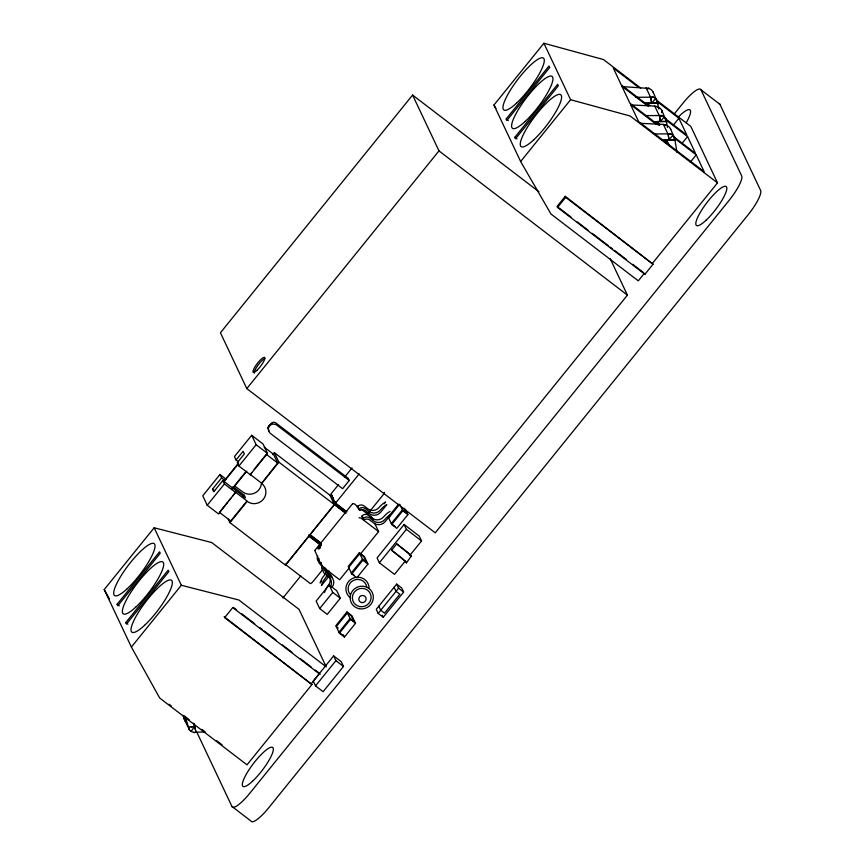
<?xml version="1.0" encoding="UTF-8"?>
<svg xmlns="http://www.w3.org/2000/svg" width="865" height="865" viewBox="0 0 865 865"><rect width="100%" height="100%" fill="white"/><g stroke="black" fill="none" stroke-linecap="round" stroke-linejoin="round"><path stroke-width="1.3" d="M649.777 105.152L644.49 103.065L657.184 103.259L657.151 100.654A8.185 7.666 -49.6 0 0 655.573 98.686A8.185 8.131 -49.9 0 0 653.248 97.194L635.634 97.28M657.865 121.478L665.855 121.597L665.823 119.002A8.185 7.666 -49.6 0 0 664.244 117.034A8.185 8.131 -49.9 0 0 661.92 115.542L645.647 115.596M663.012 139.773L674.527 139.946L674.505 137.351A8.185 7.666 -49.6 0 0 672.916 135.383A8.185 8.131 -49.9 0 0 670.591 133.88L654.318 133.934M657.184 103.259L657.151 100.654L658.806 109.022M665.855 121.597L665.823 119.002L667.488 127.371M674.527 139.946L674.505 137.351L676.96 152.305M661.563 112.526L661.693 110.244L666.839 122.095M268.431 428.38L268.647 431.105L270.042 433.138L342.616 488.693L349.244 480.497L348.227 478.334L275.643 422.78L273.545 422.131L271.437 423.072M321.337 564.326L321.758 566.013L339.653 579.755L348.973 568.24M349.244 480.497L276 424.51L270.853 423.699L267.728 427.98L269.026 430.975M314.795 550.486L321.423 565.418M185.726 718.047L189.143 729.411A8.185 7.926 10.7 0 0 191.143 731.314L194.582 726.546L193.922 723.929M329.954 495.223L334.377 504.587L285.461 565.159L229.928 522.655L228.252 519.108M538.938 191.76L412.594 95.064L220.424 332.766L246.806 388.601L435.246 532.829L627.428 295.127L610.214 258.711M246.806 388.601L438.988 150.888L412.594 95.064M644.89 274.302L557.547 207.449L557.071 206.432L565.223 196.344L653.043 264.214L644.89 274.302L644.403 273.286L638.294 280.855L550.951 214.001L520.633 161.506L493.947 105.043L543.901 43.25L603.478 59.555L640.749 88.089M224.132 616.659L311.951 684.518L247.012 764.844L159.668 697.99L131.383 647.052L104.211 589.573L154.165 527.78L211.709 542.539L299.052 609.382L326.224 666.861L238.881 600.007L181.336 585.259L154.165 527.78M506.187 118.97L549.005 66.01L549.697 67.47L506.879 120.44L506.187 118.97L508.296 120.581M226.165 479.242L219.97 474.496L202.745 495.807L207.211 505.257L218.575 513.961L235.626 492.272L232.382 496.283M236.059 460.007L243.097 451.303L244.341 453.93L237.302 462.634L238.913 466.04L250.277 474.734L267.501 453.422L263.036 443.972L251.683 435.279L234.447 456.59L236.059 460.007L238.124 461.586M117.132 604.267L159.549 551.805L160.241 553.265L117.824 605.727L117.132 604.267L119.24 605.878M232.945 486.606L244.308 495.31L245.541 497.926L222.824 480.54L213.752 491.763L212.509 489.136L221.591 477.913L219.97 474.496M223.354 481.87L238.643 462.959M223.516 482.205L237.951 464.354M268.334 426.823L270.388 424.456L268.647 427.483L267.955 427.375M207.211 505.257L224.435 483.946L222.824 480.54M238.913 466.04L256.148 444.729L251.683 435.279M514.837 137.286L557.666 84.316L558.347 85.786L515.529 138.746L514.837 137.286L516.946 138.897M232.188 488.639L245.779 471.825M232.35 488.974L246.795 471.111M125.793 622.573L168.199 570.121L168.891 571.581L126.485 624.033L125.793 622.573L127.89 624.184M227.517 502.295L219.407 512.318L230.771 521.011L246.979 500.965L235.626 492.272M229.138 500.294L230.76 498.283M250.277 474.734L251.715 472.355M254.148 469.349L266.312 454.309L277.665 463.013L261.641 483.438A11.591 11.213 -25.3 0 1 263.36 499.246A11.591 11.213 -25.3 0 1 247.163 501.343L229.928 522.655M272.756 454.698L274.4 452.676L333.111 497.635M242.654 497.343L244.308 495.31M520.633 161.506L570.597 99.713L543.901 43.25M261.641 483.438L278.865 462.126L274.4 452.676M131.383 647.052L181.336 585.259M557.547 207.449L565.699 197.361L565.223 196.344M338.561 484.573L330.971 493.958L335.404 503.322L345.914 511.377M344.465 477.275L352.055 467.889M332.409 495.299L331.392 496.564L335.469 505.171L344.854 512.361M334.377 504.587L309.908 534.851L321.477 543.707M335.404 503.322L357.321 476.215A4.076 0.93 -52.6 0 0 358.986 473.706M320.407 544.68L309.973 536.7L311 535.446L320.385 542.625M335.469 505.171L336.485 503.917L335.469 501.765M314.946 550.27L352.25 504.122M282.877 598.061L300.717 575.993M674.538 113.607L683.036 103.108A24.48 5.558 -52.6 0 1 700.974 89.809L719.907 104.297L760.616 190.419A24.48 5.558 -52.6 0 1 747.987 214.953L268.82 807.64A24.48 5.558 -52.6 0 1 250.872 820.939L231.939 806.45L196.96 732.46M673.803 124.549L678.906 118.246L656.676 101.227M322.429 569.905L313.238 581.28A4.076 0.93 -52.6 0 1 310.243 583.497L285.007 564.175M367.387 514.307L382.557 495.537A4.076 0.93 -52.6 0 0 384.547 492.336M321.693 581.064L320.158 582.956A20.403 19.733 -25.3 0 1 323.888 575.82A8.163 7.904 -25.3 0 0 325.262 573.506M384.082 503.895L385.606 502.003A20.403 19.733 -25.3 0 0 379.357 507.214A8.163 7.904 -25.3 0 1 367.841 508.815L364.068 505.928A4.898 4.736 -25.3 0 0 357.223 506.814L359.721 510.393A4.898 4.736 -25.3 0 1 365.333 510.61L369.323 513.659A8.163 7.893 -25.3 0 0 380.73 512.188L386.85 504.619A20.403 19.733 -25.3 0 0 380.589 509.831A8.163 7.904 -25.3 0 1 369.074 511.442L365.311 508.544A4.898 4.736 -25.3 0 0 358.467 509.431M682.463 142.855L687.556 136.551L665.326 119.532M329.197 584.945L316.147 601.088L319.693 608.571L327.262 614.377L340.313 598.234L336.766 590.741L329.197 584.945L332.733 592.438L340.313 598.234M356.823 577.798L367.939 564.056L364.403 556.563L359.353 552.703L348.238 566.445L351.774 573.938L355.818 577.031M398.516 504.252L388.201 517.011L391.737 524.504L396.786 528.364L407.902 514.621L405.371 509.269M390.548 514.999L385.195 521.627A8.163 7.893 -25.3 0 1 373.788 523.098L369.798 520.049A4.898 4.736 -25.3 0 0 364.187 519.833L361.689 516.243A4.898 4.736 -25.3 0 1 368.533 515.367L372.307 518.254A8.163 7.904 -25.3 0 0 383.811 516.643A20.403 19.733 -25.3 0 1 390.072 511.431M348.682 567.386L359.797 553.643L363.581 556.541L366.23 562.153L362.446 559.255L351.331 572.998L354.174 575.171M388.644 517.951L398.96 505.192M359.97 554.627L378.6 531.586L374.653 523.239M319.693 608.571L332.733 592.438M351.774 573.938L362.889 560.196L359.353 552.703M391.737 524.504L402.852 510.761L399.76 504.209M690.27 162.22L696.217 154.867L673.986 137.849M409.718 555.568L421.547 540.949L419.244 536.084L404.096 524.493L377.075 557.903L379.378 562.78L394.526 574.371L405.501 560.79M379.378 562.78L406.399 529.358L404.096 524.493M391.596 550.183L396.7 543.88L406.258 551.308A5.709 0.649 39 0 1 411.286 556L406.464 562.866A4.898 0.551 39 0 1 404.712 561.158A5.709 0.649 39 0 0 400.073 557.028L391.596 550.183L393.824 551.978M346.962 611.933L335.847 625.687L339.383 633.169L344.432 637.04L355.547 623.287L352.012 615.804L346.962 611.933L350.498 619.427L355.547 623.287M339.383 633.169L350.498 619.427M333.641 655.875L313.249 681.09L315.52 685.88L323.088 691.686L343.481 666.461L341.221 661.671L333.641 655.875L335.912 660.665L343.481 666.461M311.476 683.501L319.628 673.413L315.368 670.159M652.567 263.198L717.507 182.872L690.811 126.409L655.67 99.497M396.657 584.113L376.264 609.338L378.189 613.415L383.238 617.275L403.631 592.06L401.706 587.973L396.657 584.113L398.581 588.189L403.631 592.06M315.52 685.88L335.912 660.665M378.189 613.415L398.581 588.189M644.901 103.357L651.54 103.173L655.573 98.686M653.583 121.706L660.211 121.511L664.244 117.034M662.255 140.054L668.883 139.86L672.916 135.383M271.913 424.077L268.853 426.348M352.488 503.873L353.904 503.603L358.121 506.814M270.529 424.747L271.167 424.358M204.627 731.995C193.522 732.017 195.187 732.741 193.522 732.287A8.185 7.482 -21.2 0 1 191.143 731.314M651.54 103.173L650.848 97.496L653.248 97.194L650.967 97.745L651.54 103.173L657.065 103.022M659.519 115.845L661.995 115.694L659.519 115.845L660.211 121.511L665.736 121.37M668.191 134.194L670.667 134.043L668.191 134.194L668.883 139.86L674.419 139.719M189.003 727.314L189.219 729.563L188.884 727.065L194.582 726.546L195.868 731.649M359.029 517.713L360.932 518.059L378.6 531.586M646.663 88.641L649.183 88.576A8.185 7.515 -18.1 0 1 651.442 89.949A8.185 7.958 13.5 0 1 653.086 92.047L658.168 103.757M191.165 726.86L194.582 726.546M621.816 86.576L649.107 88.425M630.488 104.925L654.751 106.06L657.854 106.925A8.185 7.515 -18.1 0 1 660.114 108.298A8.185 7.958 13.5 0 1 661.757 110.396M640.511 123.338L663.423 124.409L666.526 125.274A8.185 7.515 -18.1 0 1 668.786 126.636A8.185 7.958 13.5 0 1 670.429 128.734L675.511 140.444M193.598 732.439L194.614 732.655M570.597 99.713L630.163 116.018L717.507 182.872M652.383 97.064L653.324 97.345M661.055 115.402L661.995 115.694M669.726 133.751L670.667 134.043M655.075 121.673L659.725 124.971M663.747 140.022L667.12 141.849L669.283 145.05M648.134 88.068L649.183 88.576M656.805 106.417L657.854 106.925M665.477 124.765L666.526 125.274M361.289 509.236L371.842 517.281L372.966 519.66M638.673 87.451L613.274 68.011L621.232 84.857L648.761 105.919M664.634 118.073L686.864 135.091L678.906 118.246M647.334 105.768L621.924 86.316L629.893 103.162L658.47 125.047M673.294 136.389L695.525 153.408L687.556 136.551M655.984 124.073L630.574 104.622L638.543 121.478L704.175 171.713L696.217 154.867M565.699 197.361L653.043 264.214M559.201 208.065L570.911 217.029M577.301 221.927L587.951 230.079M592.211 233.345L608.192 245.574M610.322 247.195L612.452 248.828M614.582 250.461L626.303 259.424M632.693 264.322L643.344 272.475M438.988 150.888L627.428 295.127M402.852 510.761L407.902 514.621M406.399 529.358L421.547 540.949M395.089 526.471L391.304 523.563L402.409 509.82L406.193 512.718L404.074 508.231M357.223 506.814L358.488 507.777M361.689 516.243L362.943 517.216M264.257 447.194L273.556 454.309L277.665 463.013M336.485 503.917L346.908 511.896M256.148 444.729L267.501 453.422M278.865 462.126L345.946 513.442M362.889 560.196L367.939 564.056M250.104 474.366L261.457 483.059M319.412 544.161L308.892 536.105L287.991 561.958A4.076 0.93 -52.6 0 1 286.055 563.915M234.61 485.946L242.697 491.893A11.591 11.213 -25.3 0 0 261.446 482.432M221.591 477.913L224.684 480.291M224.435 483.946L235.799 492.65M322.137 565.732L320.245 564.283A4.898 4.736 -25.3 0 1 318.936 558.52M212.509 489.136L214.574 490.714M338.183 628.066L336.29 626.617L347.406 612.874L351.19 615.772L353.85 621.384L350.055 618.486L338.95 632.239L342.735 635.137M233.355 607.381L236.545 609.825M241.876 613.901L254.656 623.687M259.976 627.763L262.106 629.396M264.236 631.028L275.957 639.992M282.347 644.879L291.938 652.221M300.458 658.741L311.108 666.893M320.104 674.43L232.761 607.576L224.608 617.664L311.951 684.518M169.108 704.261L171.227 705.883M183.921 715.604L189.219 719.658M201.923 729.379L205.102 731.812M216.737 740.721L222.035 744.776M394.332 552.389L401.155 557.622A5.709 0.649 39 0 1 406.193 562.304L406.464 562.866M396.7 543.88L405.166 550.724A5.709 0.649 39 0 1 409.805 554.854A4.898 0.551 39 0 0 411.556 556.563M188.689 728.773L189.219 729.563M182.958 715.258L185.002 720.653M184.44 719.777L185.067 720.804A8.185 7.72 -51.6 0 0 185.651 721.464M493.947 105.043L495.969 108.536M104.211 589.573L109.358 598.84M700.974 89.809L741.683 175.919A24.48 5.558 -52.6 0 1 729.054 200.453L249.888 793.151A24.48 5.558 -52.6 0 1 231.939 806.45M653.086 92.047L653.421 92.771M670.429 128.734L670.764 129.458M646.068 87.722L650.394 96.858M654.751 106.06L659.065 115.207M663.423 124.409L667.737 133.556M658.265 122.646L659.39 125.025M666.937 140.995L668.623 144.563M358.899 508.652L359.721 510.393M394.105 587.27L396.04 591.346L399.825 594.244L384.525 613.166L380.741 610.258L378.816 606.181M382.276 615.242L383.238 617.275M308.956 534.548L309.973 536.7M343.427 634.899L344.432 637.04M183.65 717.853L187.975 727M674.57 137.492L675.003 138.432M665.899 119.154L666.331 120.094M657.227 100.805L657.66 101.746M661.693 110.244L662.093 111.109M193.706 723.216L195.977 731.887M668.31 134.443L668.883 139.86M659.638 116.094L660.211 121.511M665.499 140.108L665.758 142.79M656.827 121.76L657.086 124.452M648.155 103.411L648.404 106.103M678.074 117.305A24.48 5.558 -52.6 0 1 689.881 109.844A24.48 5.558 -52.6 0 1 686.205 122.754M718.707 103.486A24.48 5.558 -52.6 0 1 719.907 104.297M320.364 547.686A2.444 0.551 -52.6 0 1 319.964 548.15M319.563 548.551A2.444 0.551 -52.6 0 1 319.207 548.853M318.547 548.799A2.444 0.551 -52.6 0 1 319.639 546.81A2.444 0.551 -52.6 0 1 321.293 545.199M254.288 373.15A9.418 2.141 -52.6 0 1 257.662 365.668A9.418 2.141 -52.6 0 1 264.755 358.488M325.521 568.597A8.163 7.904 -25.3 0 1 325.618 572.295M325.727 568.975A8.163 7.904 -25.3 0 1 326.992 572.435M326.862 574.922A8.163 7.904 -25.3 0 1 325.132 578.436A20.403 19.733 -25.3 0 0 321.402 585.583L327.511 578.015A8.163 7.893 -25.3 0 0 328.786 575.83M319.012 561.666A4.898 4.736 -25.3 0 1 317.693 555.892M329.035 570.922A8.163 7.893 -25.3 0 1 329.143 574.63M321.607 563.158A4.898 4.736 -25.3 0 1 321.056 562.358M324.624 592.395A20.403 19.733 -25.3 0 1 328.354 585.248A8.163 7.904 -25.3 0 0 329.554 576.869M322.699 570.359A4.898 4.736 -25.3 0 1 322.158 565.332M324.829 569.97A4.898 4.736 -25.3 0 0 325.532 570.64L329.522 573.69A8.163 7.893 -25.3 0 1 332.257 577.734M331.976 587.454A8.163 7.893 -25.3 0 0 330.765 576.317L326.775 573.257A4.898 4.736 -25.3 0 1 325.24 568.002M330.408 586.697A8.163 7.904 -25.3 0 0 328.484 576.609L324.71 573.722A4.898 4.736 -25.3 0 1 323.975 567.04M389.564 515.129A20.403 19.733 -25.3 0 0 385.055 519.27A8.163 7.904 -25.3 0 1 373.539 520.871L369.766 517.984A4.898 4.736 -25.3 0 0 362.922 518.87M350.303 594.623A9.429 9.115 -25.3 0 1 353.85 580.22A9.429 9.115 -25.3 0 1 366.814 587.367M350.206 597.585A11.667 11.288 -25.3 0 1 352.531 578.436A11.667 11.288 -25.3 0 1 369.096 588.351M252.504 781.246A24.48 5.558 -52.6 0 0 273.135 748.009A24.48 5.558 -52.6 0 0 247.898 771.515A24.48 5.558 -52.6 0 0 252.504 781.246M705.97 220.337A24.48 5.558 -52.6 0 0 726.611 187.1A24.48 5.558 -52.6 0 0 701.374 210.606A24.48 5.558 -52.6 0 0 705.97 220.337M318.936 548.064A2.444 0.551 -52.6 0 0 321.002 544.745A2.444 0.551 -52.6 0 0 318.471 547.091A2.444 0.551 -52.6 0 0 318.936 548.064M135.881 607.014A32.643 7.417 -52.6 0 0 163.409 562.704A32.643 7.417 -52.6 0 0 129.75 594.05A32.643 7.417 -52.6 0 0 135.881 607.014M127.231 588.708A32.643 7.417 -52.6 0 0 154.749 544.388A32.643 7.417 -52.6 0 0 121.1 575.733A32.643 7.417 -52.6 0 0 127.231 588.708M144.542 625.33A32.643 7.417 -52.6 0 0 172.059 581.01A32.643 7.417 -52.6 0 0 138.411 612.355A32.643 7.417 -52.6 0 0 144.542 625.33M525.142 121.478A32.643 7.417 -52.6 0 0 552.659 77.158A32.643 7.417 -52.6 0 0 519.011 108.503A32.643 7.417 -52.6 0 0 525.142 121.478M533.792 139.784A32.643 7.417 -52.6 0 0 561.309 95.464A32.643 7.417 -52.6 0 0 527.661 126.809A32.643 7.417 -52.6 0 0 533.792 139.784M516.481 103.162A32.643 7.417 -52.6 0 0 544.009 58.852A32.643 7.417 -52.6 0 0 510.35 90.198A32.643 7.417 -52.6 0 0 516.481 103.162M256.851 370.415A9.418 2.141 -52.6 0 0 264.798 357.623A9.418 2.141 -52.6 0 0 255.089 366.674A9.418 2.141 -52.6 0 0 256.851 370.415M361.884 602.602A3.676 3.557 -25.3 0 0 365.863 597.683A3.676 3.557 -25.3 0 0 359.613 596.882A3.676 3.557 -25.3 0 0 361.884 602.602M359.094 608.679A11.667 11.288 -25.3 0 0 372.847 593.995A11.667 11.288 -25.3 0 0 353.288 589.995A11.667 11.288 -25.3 0 0 359.094 608.679M359.689 606.56A9.429 9.115 -25.3 0 0 370.696 594.601A9.429 9.115 -25.3 0 0 354.855 591.509A9.429 9.115 -25.3 0 0 359.689 606.56"/></g></svg>
